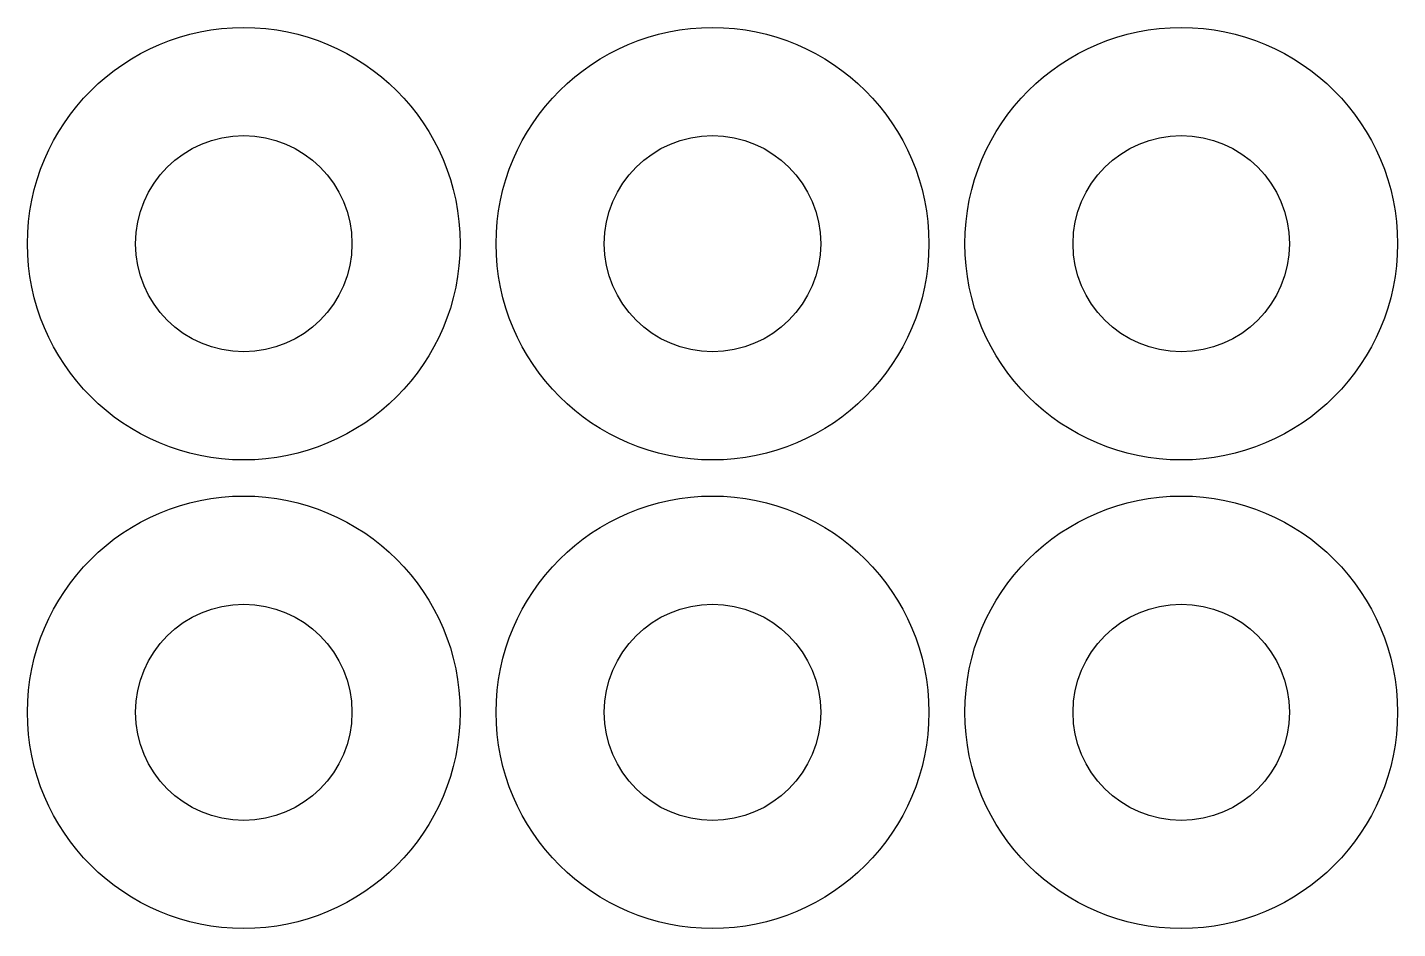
# Model space of a CAD drawing. Header units: inches. Extents: x -3 to 16, y -3 to 9.5.
import ezdxf

# ---------------------------------------------------------------- set-up
doc = ezdxf.new("R2010")
doc.units = ezdxf.units.IN
doc.header["$MEASUREMENT"] = 0

msp = doc.modelspace()

# ---------------------------------------------------------------- linework, layer by layer
for centre, radius in [((0, 6.5), 3), ((6.5, 6.5), 3), ((13, 6.5), 3), ((0, 6.5), 1.5), ((6.5, 6.5), 1.5), ((13, 6.5), 1.5), ((0, 0), 3), ((6.5, 0), 3), ((13, 0), 3), ((0, 0), 1.5), ((6.5, 0), 1.5), ((13, 0), 1.5)]:
    msp.add_circle(centre, radius)

doc.saveas('drawing.dxf')
